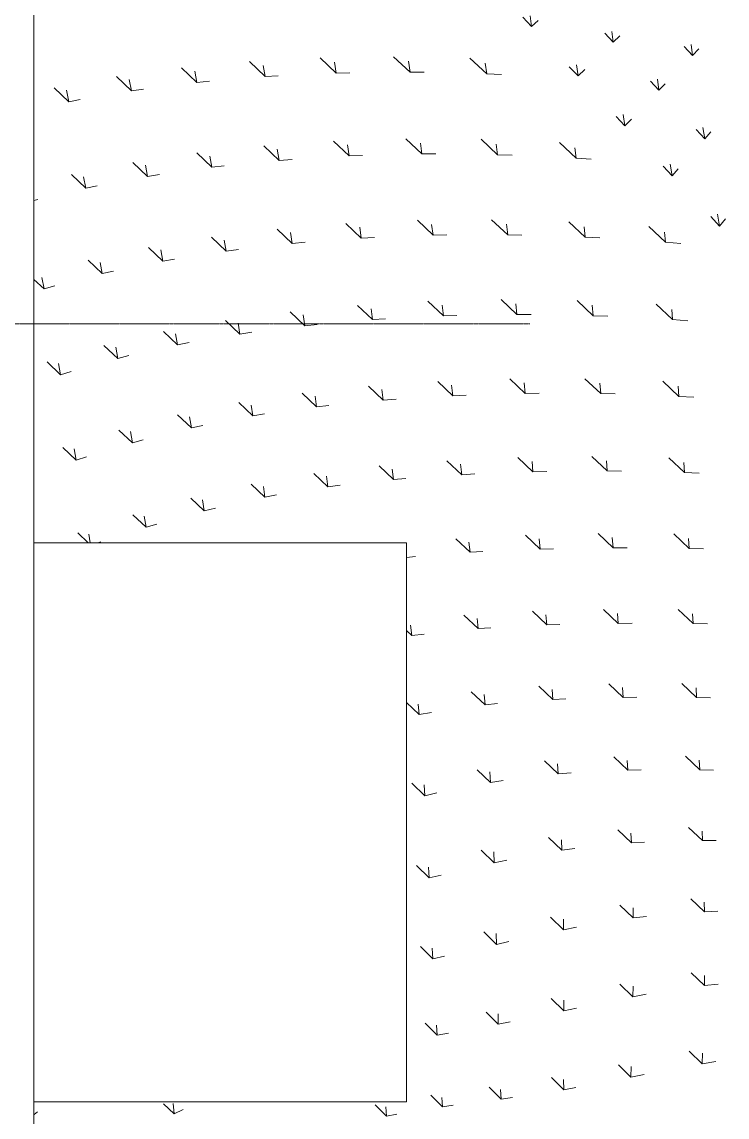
# Model space of a CAD drawing. Header units: millimetres. Extents: x 15878 to 679837, y -72324 to 391440.
# Drawn here: x 92582 to 95988, y 19609 to 24899 of the extents above; entities that cross this region are included whole.
import ezdxf

# ---------------------------------------------------------------- set-up
doc = ezdxf.new("R2010")
doc.units = ezdxf.units.MM
doc.linetypes.add('Grid Line__1_200_', pattern=[10.5, 6, -1.5, 1.5, -1.5])
for name, color, linetype, lineweight in [('A-FLOR', 192, 'Continuous', 5), ('A-FLOR-PATT', 8, 'Continuous', 5), ('A-WALL', 113, 'Continuous', 5), ('S-GRID', 1, 'Continuous', 5)]:
    doc.layers.add(name, color=color, linetype=linetype, lineweight=lineweight)

# ---------------------------------------------------------------- blocks, each defined once
blk = doc.blocks.new('FP_319-1_F')
at = {"layer": 'A-FLOR-PATT'}
for p, q in [((93756.7, 24635.1), (93680.5, 24707)), ((94099.8, 24651.8), (94022.1, 24725.2)), ((94099.8, 24651.8), (94091.2, 24705.1)), ((94456.7, 24655.9), (94377.3, 24730.7)), ((94456.7, 24655.9), (94448.7, 24708.6)), ((94827.2, 24647.2), (94746.2, 24723.5)), ((93427.1, 24606), (93352.5, 24676.6)), ((93427.1, 24606), (93417.1, 24660.6)), ((93756.7, 24635.1), (93747.4, 24689)), ((94099.8, 24651.8), (94165.7, 24653.5)), ((94456.7, 24655.9), (94525.1, 24655.3)), ((94827.2, 24647.2), (94820, 24699.1)), ((93111, 24565.2), (93038.1, 24634.4)), ((93111, 24565.2), (93100.4, 24620.3)), ((93427.1, 24606), (93487.8, 24612.4)), ((93756.7, 24635.1), (93820, 24639.1)), ((94827.2, 24647.2), (94898.3, 24644)), ((92808.3, 24513), (92737, 24580.7)), ((92808.3, 24513), (92797.1, 24568.6)), ((93111, 24565.2), (93169.2, 24573.8)), ((92808.3, 24513), (92864.1, 24523.7)), ((93824.3, 24230.1), (93749.9, 24300.5)), ((93824.3, 24230.1), (93815.6, 24283.6)), ((94162.5, 24251.6), (94086.5, 24323.5)), ((94162.5, 24251.6), (94154.5, 24304.5)), ((94514.3, 24260.8), (94436.6, 24334.1)), ((94514.3, 24260.8), (94506.9, 24313)), ((94879.8, 24257.1), (94800.5, 24331.9)), ((94879.8, 24257.1), (94873, 24308.7)), ((95259.1, 24240.5), (95178.1, 24316.7)), ((95259.1, 24240.5), (95253, 24291.3)), ((93499.7, 24196.7), (93426.9, 24265.7)), ((93499.7, 24196.7), (93490.3, 24250.7)), ((93824.3, 24230.1), (93886.7, 24235)), ((94162.5, 24251.6), (94227.5, 24254.3)), ((94514.3, 24260.8), (94581.8, 24261.1)), ((94879.8, 24257.1), (94949.8, 24255)), ((95259.1, 24240.5), (95331.7, 24235.8)), ((93188.7, 24152), (93117.4, 24219.7)), ((93188.7, 24152), (93178.6, 24206.5)), ((93499.7, 24196.7), (93559.5, 24203.8)), ((92891, 24095.8), (92821.2, 24161.9)), ((92891, 24095.8), (92880.2, 24150.9)), ((93188.7, 24152), (93246, 24161.2)), ((92891, 24095.8), (92945.8, 24107.3)), ((92640.3, 24036.2), (92658.4, 24040.9)), ((94221.2, 23854.5), (94146.8, 23924.9)), ((94568, 23868.6), (94492, 23940.4)), ((94568, 23868.6), (94561.1, 23920.4)), ((94928.4, 23870.1), (94850.8, 23943.3)), ((94928.4, 23870.1), (94922.2, 23921.3)), ((95302.5, 23858.7), (95223.3, 23933.4)), ((93568.7, 23791.4), (93497.4, 23858.9)), ((93888, 23828.4), (93815.2, 23897.5)), ((93888, 23828.4), (93879.8, 23881.5)), ((94221.2, 23854.5), (94213.6, 23907)), ((94568, 23868.6), (94634.5, 23869.8)), ((94928.4, 23870.1), (94997.5, 23869)), ((95302.5, 23858.7), (95297, 23909.2)), ((95302.5, 23858.7), (95374.2, 23855.1)), ((95690.5, 23834.1), (95609.6, 23910.3)), ((95690.5, 23834.1), (95685.6, 23883.8)), ((93262.9, 23743.2), (93193.2, 23809.3)), ((93568.7, 23791.4), (93559.7, 23844.8)), ((93888, 23828.4), (93949.4, 23834.2)), ((94221.2, 23854.5), (94285.2, 23858.1)), ((95690.5, 23834.1), (95764.8, 23828)), ((93262.9, 23743.2), (93253.2, 23797.1)), ((93262.9, 23743.2), (93319.2, 23753.1)), ((93568.7, 23791.4), (93627.5, 23799.1)), ((92970, 23682.9), (92901.7, 23747.4)), ((92970, 23682.9), (92959.7, 23737.4)), ((92689.2, 23609.2), (92640.3, 23655.3)), ((92689.2, 23609.2), (92678.4, 23664.4)), ((92970, 23682.9), (93023.9, 23695.2)), ((92689.2, 23609.2), (92740.9, 23624)), ((94617.6, 23479.2), (94543.3, 23549.5)), ((94973, 23485.9), (94897.1, 23557.6)), ((95342, 23479.8), (95264.5, 23553)), ((93948.2, 23431.1), (93877.1, 23498.6)), ((94275.9, 23460.6), (94203.2, 23529.5)), ((94275.9, 23460.6), (94268.9, 23512.6)), ((94617.6, 23479.2), (94611.3, 23530.7)), ((94973, 23485.9), (94967.3, 23536.7)), ((95342, 23479.8), (95337, 23529.9)), ((95724.8, 23460.7), (95645.7, 23535.3)), ((95724.8, 23460.7), (95720.5, 23510)), ((93634.4, 23391.1), (93564.8, 23457.1)), ((93634.4, 23391.1), (93625.9, 23443.8)), ((93948.2, 23431.1), (93940.4, 23483.5)), ((93948.2, 23431.1), (94008.6, 23437.4)), ((94275.9, 23460.6), (94338.9, 23464.9)), ((94617.6, 23479.2), (94683.2, 23481.4)), ((94973, 23485.9), (95041.2, 23485.7)), ((95342, 23479.8), (95412.8, 23477.2)), ((95724.8, 23460.7), (95798.1, 23455.6)), ((93333.7, 23339.2), (93265.5, 23403.6)), ((93333.7, 23339.2), (93324.5, 23392.5)), ((93634.4, 23391.1), (93692.2, 23399.4)), ((93045.1, 23273.5), (92978.4, 23336.5)), ((93333.7, 23339.2), (93389.2, 23349.9)), ((93045.1, 23273.5), (93035.4, 23327.7)), ((93045.1, 23273.5), (93098.3, 23286.9)), ((92768.6, 23194.8), (92703.5, 23256.5)), ((92768.6, 23194.8), (92758.4, 23249.6)), ((92768.6, 23194.8), (92819.5, 23210.4)), ((95013.6, 23104.3), (94939.4, 23174.6)), ((95377.6, 23103.6), (95301.8, 23175.2)), ((94327.4, 23071.2), (94256.4, 23138.6)), ((94327.4, 23071.2), (94320.8, 23122.5)), ((94663.5, 23093), (94590.8, 23161.9)), ((94663.5, 23093), (94657.6, 23144)), ((95013.6, 23104.3), (95008.5, 23154.7)), ((95377.6, 23103.6), (95373.1, 23153.3)), ((95755.3, 23089.9), (95677.8, 23163)), ((95755.3, 23089.9), (95751.5, 23138.9)), ((94005.6, 23039.3), (93936, 23105.2)), ((94005.6, 23039.3), (93998.1, 23090.9)), ((94327.4, 23071.2), (94389.3, 23076)), ((94663.5, 23093), (94728, 23096)), ((95013.6, 23104.3), (95080.8, 23105.1)), ((95377.6, 23103.6), (95447.4, 23102)), ((95755.3, 23089.9), (95827.6, 23085.9)), ((93697.1, 22995.9), (93629, 23060.2)), ((93697.1, 22995.9), (93689, 23048.1)), ((94005.6, 23039.3), (94064.9, 23046)), ((93400.7, 22938.2), (93334, 23001)), ((93400.7, 22938.2), (93392, 22991.3)), ((93697.1, 22995.9), (93754, 23005.1)), ((93115.9, 22865.9), (93050.8, 22927.6)), ((93115.9, 22865.9), (93106.8, 22920)), ((93400.7, 22938.2), (93455.4, 22950.1)), ((93115.9, 22865.9), (93168.4, 22880.5)), ((92843.6, 22782.1), (92780.2, 22843)), ((92843.6, 22782.1), (92833.9, 22836.8)), ((92843.6, 22782.1), (92893.6, 22798.5)), ((94376.4, 22687.9), (94306.9, 22753.8)), ((94706.2, 22711.7), (94635.2, 22779)), ((94706.2, 22711.7), (94700.7, 22761.9)), ((95050.6, 22725.9), (94978, 22794.7)), ((95050.6, 22725.9), (95045.9, 22775.8)), ((95409.3, 22729.7), (95335.1, 22799.9)), ((95409.3, 22729.7), (95405.3, 22779.1)), ((95781.8, 22721.6), (95706.1, 22793.2)), ((95781.8, 22721.6), (95778.6, 22770.3)), ((94060.1, 22653), (93992.1, 22717.2)), ((94060.1, 22653), (94053.1, 22704)), ((94376.4, 22687.9), (94370, 22738.3)), ((94706.2, 22711.7), (94769.7, 22715.1)), ((95050.6, 22725.9), (95116.7, 22727.4)), ((95409.3, 22729.7), (95478.1, 22729.2)), ((95781.8, 22721.6), (95853.2, 22718.6)), ((93755.8, 22603.2), (93689.3, 22666)), ((93755.8, 22603.2), (93748.3, 22655.2)), ((94060.1, 22653), (94118.5, 22660.6)), ((94376.4, 22687.9), (94437.1, 22693.1)), ((93462.7, 22537.3), (93397.7, 22598.9)), ((93462.7, 22537.3), (93454.8, 22590.6)), ((93755.8, 22603.2), (93812, 22613.7)), ((93462.7, 22537.3), (93516.8, 22550.8)), ((93181.4, 22457.6), (93118.1, 22518.4)), ((93181.4, 22457.6), (93173, 22511.8)), ((92901.5, 22382.3), (92852.3, 22430.5)), ((93181.4, 22457.6), (93233.1, 22473.3)), ((92911.8, 22382.3), (92904.8, 22424.8)), ((92949.3, 22382.3), (92962.8, 22387)), ((94746.8, 22336.9), (94677.4, 22402.7)), ((94746.8, 22336.9), (94741.5, 22386.2)), ((95084.6, 22352.5), (95013.7, 22419.8)), ((95084.6, 22352.5), (95080.3, 22401.6)), ((95437.3, 22359.1), (95364.8, 22427.8)), ((95437.3, 22359.1), (95433.7, 22407.9)), ((95804.5, 22355.5), (95730.4, 22425.6)), ((95804.5, 22355.5), (95801.7, 22403.9)), ((94746.8, 22336.9), (94809, 22340.5)), ((95084.6, 22352.5), (95149.6, 22354.4)), ((95437.3, 22359.1), (95505, 22359.2)), ((95804.5, 22355.5), (95874.9, 22353.6)), ((94439.3, 22312.1), (94482.6, 22316.5)), ((95462.7, 21993.7), (95391.8, 22061)), ((95823.6, 21992.6), (95751.2, 22061.3)), ((94785.1, 21968.4), (94717.2, 22032.5)), ((94785.1, 21968.4), (94780.2, 22017.1)), ((95116.8, 21986.4), (95047.5, 22052.1)), ((95116.8, 21986.4), (95112.6, 22034.4)), ((95462.7, 21993.7), (95459.4, 22041.8)), ((95823.6, 21992.6), (95821.2, 22040.4)), ((94465, 21934.2), (94439.3, 21958.4)), ((94465, 21934.2), (94459.7, 21984.2)), ((94785.1, 21968.4), (94846.3, 21972.8)), ((95116.8, 21986.4), (95180.5, 21988.4)), ((95462.7, 21993.7), (95529.2, 21994.2)), ((95823.6, 21992.6), (95892.9, 21991.3)), ((94465, 21934.2), (94524.2, 21942)), ((95147, 21626.6), (95079.2, 21690.7)), ((95486.5, 21636.2), (95417.2, 21701.8)), ((95840.3, 21635.3), (95769.5, 21702.5)), ((94819, 21600.2), (94752.6, 21662.8)), ((94819, 21600.2), (94814.8, 21649.3)), ((95147, 21626.6), (95143.2, 21674.2)), ((95486.5, 21636.2), (95483.4, 21683.1)), ((95486.5, 21636.2), (95551.7, 21636.6)), ((95840.3, 21635.3), (95838.2, 21682.3)), ((94500.7, 21552.9), (94439.3, 21611.3)), ((94500.7, 21552.9), (94496.5, 21604)), ((94819, 21600.2), (94879.7, 21606.7)), ((95147, 21626.6), (95209.7, 21629.6)), ((95840.3, 21635.3), (95908.4, 21634.3)), ((94500.7, 21552.9), (94559.7, 21563.5)), ((95172.6, 21266.6), (95106.3, 21329.1)), ((95508.5, 21285.3), (95440.8, 21349.3)), ((95508.5, 21285.3), (95505.8, 21331.7)), ((95855.8, 21286.4), (95786.6, 21352)), ((95855.8, 21286.4), (95853.8, 21332.1)), ((94845.9, 21225.3), (94781.2, 21286.7)), ((94845.9, 21225.3), (94842.8, 21275.7)), ((95172.6, 21266.6), (95169.6, 21314.6)), ((95172.6, 21266.6), (95234.9, 21271.7)), ((95508.5, 21285.3), (95572.7, 21286.7)), ((95855.8, 21286.4), (95922.4, 21285.3)), ((94527.9, 21161), (94465, 21221.7)), ((94527.9, 21161), (94524.8, 21213.5)), ((94845.9, 21225.3), (94906.5, 21234.9)), ((94527.9, 21161), (94586.7, 21174.4)), ((95869.7, 20944.4), (95802, 21008.3)), ((95190.7, 20897.9), (95126.1, 20959.3)), ((95525.9, 20933.3), (95459.7, 20995.8)), ((95525.9, 20933.3), (95524, 20980.4)), ((95869.7, 20944.4), (95868.1, 20989.6)), ((94863.4, 20837.2), (94800.6, 20897.9)), ((95190.7, 20897.9), (95188.8, 20947.6)), ((95190.7, 20897.9), (95252.9, 20906.6)), ((95525.9, 20933.3), (95589.6, 20937.1)), ((95869.7, 20944.4), (95935.3, 20944.2)), ((94863.4, 20837.2), (94861.6, 20889.3)), ((94863.4, 20837.2), (94924, 20850.1)), ((94548.4, 20763.7), (94487.4, 20823.9)), ((94548.4, 20763.7), (94546, 20816.3)), ((94548.4, 20763.7), (94606.3, 20777.8)), ((95535, 20570.7), (95470.5, 20632.1)), ((95878.7, 20600.3), (95812.6, 20662.7)), ((95878.7, 20600.3), (95877.9, 20646.4)), ((95535, 20570.7), (95534.4, 20619.8)), ((95535, 20570.7), (95598.9, 20578.5)), ((95878.7, 20600.3), (95944, 20602.8)), ((95198.5, 20513.6), (95135.7, 20574.2)), ((95198.5, 20513.6), (95198, 20565.3)), ((95198.5, 20513.6), (95260.9, 20525.9)), ((94874, 20442.8), (94813, 20503)), ((94874, 20442.8), (94872.8, 20495)), ((94566.9, 20373.7), (94507.5, 20433.1)), ((94566.9, 20373.7), (94564.4, 20424.5)), ((94874, 20442.8), (94933.7, 20456.3)), ((94566.9, 20373.7), (94623, 20386.1)), ((95878.9, 20243.8), (95814.5, 20305.1)), ((95878.9, 20243.8), (95879.6, 20292.2)), ((95533.1, 20190), (95470.4, 20250.7)), ((95533.1, 20190), (95533.9, 20241.4)), ((95878.9, 20243.8), (95944.5, 20250.7)), ((95199.2, 20122.1), (95138.3, 20182.2)), ((95199.2, 20122.1), (95199.3, 20173.8)), ((95533.1, 20190), (95597.3, 20201.8)), ((94883.1, 20057.1), (94823.8, 20116.4)), ((94883.1, 20057.1), (94881.7, 20107.1)), ((95199.2, 20122.1), (95260.6, 20135)), ((94588.1, 20004.8), (94530.3, 20062.8)), ((94588.1, 20004.8), (94585, 20052.2)), ((94883.1, 20057.1), (94940.8, 20068.5)), ((94588.1, 20004.8), (94641.8, 20013.7)), ((95867.3, 19866.7), (95804.7, 19927.3)), ((95867.3, 19866.7), (95869.4, 19917.6)), ((95523.9, 19801.5), (95463, 19861.6)), ((95523.9, 19801.5), (95525.3, 19852.8)), ((95867.3, 19866.7), (95933.2, 19877.9)), ((95198.8, 19740.7), (95139.7, 19800)), ((95198.8, 19740.7), (95198.7, 19790)), ((95523.9, 19801.5), (95587, 19813.9)), ((94896.2, 19695.7), (94838.4, 19753.6)), ((94896.2, 19695.7), (94894.1, 19741.9)), ((95198.8, 19740.7), (95258.2, 19751.1)), ((94612.9, 19658.5), (94556.5, 19714.6)), ((94612.9, 19658.5), (94609.5, 19703.4)), ((94896.2, 19695.7), (94951.2, 19703)), ((92640.4, 19621.9), (92657.4, 19634.5)), ((93318, 19624.3), (93266.3, 19673.1)), ((93318, 19624.3), (93311.8, 19674.5)), ((93318, 19624.3), (93361.1, 19646.2)), ((94343.7, 19613.5), (94288.4, 19667.6)), ((94343.7, 19613.5), (94339.5, 19658.8)), ((94612.9, 19658.5), (94664.8, 19665.7)), ((94343.7, 19613.5), (94393.3, 19623.1))]:
    blk.add_line(p, q, dxfattribs=at)
blk = doc.blocks.new('FP_320-1_F')
at = {"layer": 'A-FLOR-PATT'}
for p, q in [((95042.9, 24876.5), (95000.8, 24921.1)), ((95042.9, 24876.5), (95036.7, 24928.6)), ((95042.9, 24876.5), (95076.1, 24905.8)), ((95438.6, 24801), (95397.5, 24844.5)), ((95438.6, 24801), (95432.1, 24853.2)), ((95438.6, 24801), (95470.4, 24831.5)), ((95821.4, 24737.2), (95781.3, 24779.6)), ((95821.4, 24737.2), (95814.6, 24789.4)), ((95821.4, 24737.2), (95851.8, 24768.8)), ((95268.3, 24637.8), (95225.9, 24682.6)), ((95268.3, 24637.8), (95261.1, 24691.1)), ((95268.3, 24637.8), (95300.3, 24668.5)), ((95658.8, 24568.4), (95617.4, 24612.1)), ((95658.8, 24568.4), (95651.3, 24621.7)), ((95658.8, 24568.4), (95689.4, 24600.2)), ((95494.9, 24397.6), (95452.3, 24442.7)), ((95494.9, 24397.6), (95486.7, 24452.1)), ((95494.9, 24397.6), (95525.7, 24429.7)), ((95880.3, 24334.4), (95871.7, 24388.8)), ((95880.3, 24334.4), (95838.6, 24378.4)), ((95880.3, 24334.4), (95909.6, 24367.6)), ((95722.8, 24155.9), (95679.9, 24201.3)), ((95722.8, 24155.9), (95713.5, 24211.6)), ((95722.8, 24155.9), (95752.4, 24189.5)), ((95951.9, 23912.7), (95941.7, 23969.7)), ((95951.9, 23912.7), (95908.9, 23958.4)), ((95951.9, 23912.7), (95980.3, 23947.7))]:
    blk.add_line(p, q, dxfattribs=at)

msp = doc.modelspace()

# ---------------------------------------------------------------- linework, layer by layer
at = {"layer": 'A-FLOR'}
for p, q in [((94439.3, 22382.3), (92639.3, 22382.3)), ((94439.3, 19682.3), (94439.3, 22382.3)), ((92639.3, 19682.3), (94439.3, 19682.3))]:
    msp.add_line(p, q, dxfattribs=at)
for points, knots in [([(111057.5, 40199.3), (110790.1, 39908.9), (110517.8, 39628.6), (110400, 39510.7), (110281.8, 39392.4), (110147.1, 39257.7), (109996.1, 39106.7), (109773.7, 38884.2), (109640.9, 38751.3), (109526.4, 38631.5), (109352.9, 38451.7), (109207.5, 38295.8), (109022.1, 38094.2), (108838, 37889.6), (108561.1, 37574.5), (108332.4, 37308.5), (108127.1, 37063.7), (107888.6, 36773.4), (107656.6, 36482.6), (107437.2, 36207.5), (107137.1, 35819.9), (106825.2, 35412.3), (106393.6, 34835.9), (105710.2, 33904.1), (105283.8, 33307.4), (104840.1, 32673.4), (104542.6, 32240.6), (104248.1, 31803.8), (104007.4, 31440.1), (103774.5, 31089.3), (103554.1, 30743.2), (103245.8, 30255), (102915.3, 29720.1), (102666.9, 29306.6), (102341.2, 28755.6), (102137.7, 28402.8), (101917.6, 28015), (101724.1, 27665.9), (101512.6, 27272.2), (101206.7, 26696.7), (100753.6, 25807), (100167.1, 24592.7), (99840, 23881.7), (99461.8, 23036.9), (99327.5, 22727.7), (99130.6, 22269.2), (98858.2, 21613.2), (98628.9, 21054.6), (98287.2, 20194.4), (97985.6, 19413), (97521.6, 18157), (97178, 17180.9), (96585.8, 15391.3), (96361.8, 14677.3), (96080.9, 13727.3), (95862.9, 12957), (95646.5, 12149), (95425, 11259.7), (95212, 10336.2), (95108.2, 9847.3), (95024.2, 9414.7), (94959.3, 9004.9), (94905.2, 8535.9), (94891, 8300.7), (94881, 8013.1), (94884.3, 7826), (94899.9, 7530.5), (94938.5, 7216.5), (95002.2, 6869.8), (95050.3, 6702.4), (95150.3, 6394.7), (95225.5, 6190), (95265.8, 6077.4)], [0, 0, 0, 0, 1.040791, 1.832923, 2.406032, 3.030525, 3.816023, 4.598692, 5.329046, 5.988659, 6.675971, 7.481465, 8.314642, 9.373448, 10.516247, 11.707536, 12.850818, 14.017361, 15.219198, 16.54625, 18.027727, 19.911701, 22.522901, 25.374752, 28.28534, 30.506937, 32.502675, 34.129315, 35.64213, 37.027655, 38.567488, 40.334422, 42.180029, 44.094249, 45.766264, 47.39845, 48.76733, 50.179588, 51.816827, 54.109052, 57.386823, 60.807697, 64.148989, 66.384634, 68.310244, 70.00046, 71.982323, 74.430541, 77.017921, 80.408721, 83.918851, 88.573994, 92.583563, 96.544914, 99.32071, 102.19295, 104.984003, 107.93611, 110.520124, 112.584157, 114.065593, 115.516885, 116.743962, 117.832153, 118.608743, 119.451249, 120.325083, 121.379701, 122.301253, 123.244804, 124.16954, 125.173456, 125.173456, 125.173456, 125.173456]), ([(97533.1, 22431.7), (97489.2, 22324.8), (97338.8, 21956), (97087.8, 21323.5), (96766.6, 20486.5), (96494.6, 19739), (96104.7, 18641.1), (95901.9, 18052), (95678.2, 17363.3), (95420, 16568.4), (95157.8, 15710.7), (94821.5, 14569.4), (94474.7, 13329), (94267, 12553.5), (94045.4, 11645.2), (93841.2, 10717.5), (93701.3, 9997.3), (93651.8, 9685), (93620.6, 9472.2), (93615.8, 9439)], [142.986923, 142.986923, 142.986923, 142.986923, 144.156945, 146.984249, 149.747742, 152.871033, 155.695248, 158.441549, 160.827918, 163.513732, 166.708599, 170.397728, 173.984083, 177.291767, 180.229964, 183.092276, 185.427198, 187.586107, 187.97081, 187.97081, 187.97081, 187.97081])]:
    msp.add_open_spline(points, degree=3, knots=knots, dxfattribs=at)
at = {"layer": 'A-WALL', "color": 253}
msp.add_line((92639.3, 31007.5), (92639.3, 4657.5), dxfattribs=at)
at = {"layer": 'S-GRID', "color": 254, "linetype": 'Grid Line__1_200_'}
msp.add_line((82534.6, 23440.8), (95034.6, 23440.8), dxfattribs=at)

# ---------------------------------------------------------------- block references
at = {"layer": 'A-FLOR'}
for name in ['FP_320-1_F', 'FP_319-1_F']:
    msp.add_blockref(name, (0, 0), dxfattribs=at)

doc.saveas('drawing.dxf')
